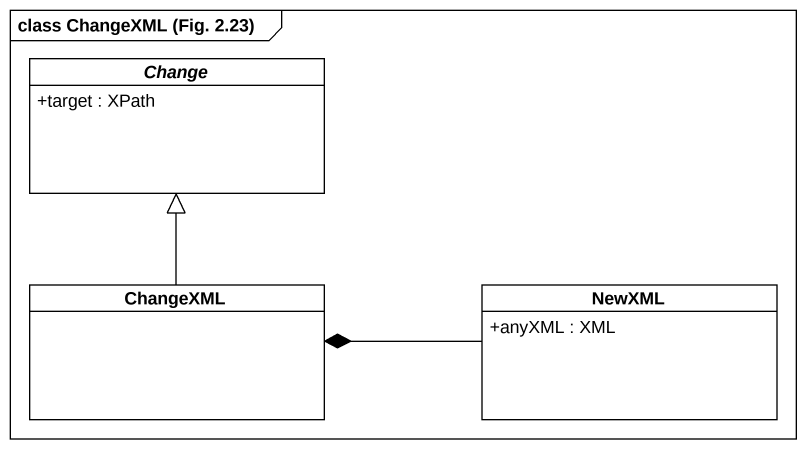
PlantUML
@startuml
mainframe class ChangeXML (Fig. 2.23)
hide circle
hide empty members
skinparam classAttributeIconSize 0
abstract class Change {
  +target : XPath
}
class ChangeXML
class NewXML {
  +anyXML : XML
}
ChangeXML -up-|> Change
ChangeXML *-right- NewXML
@enduml
